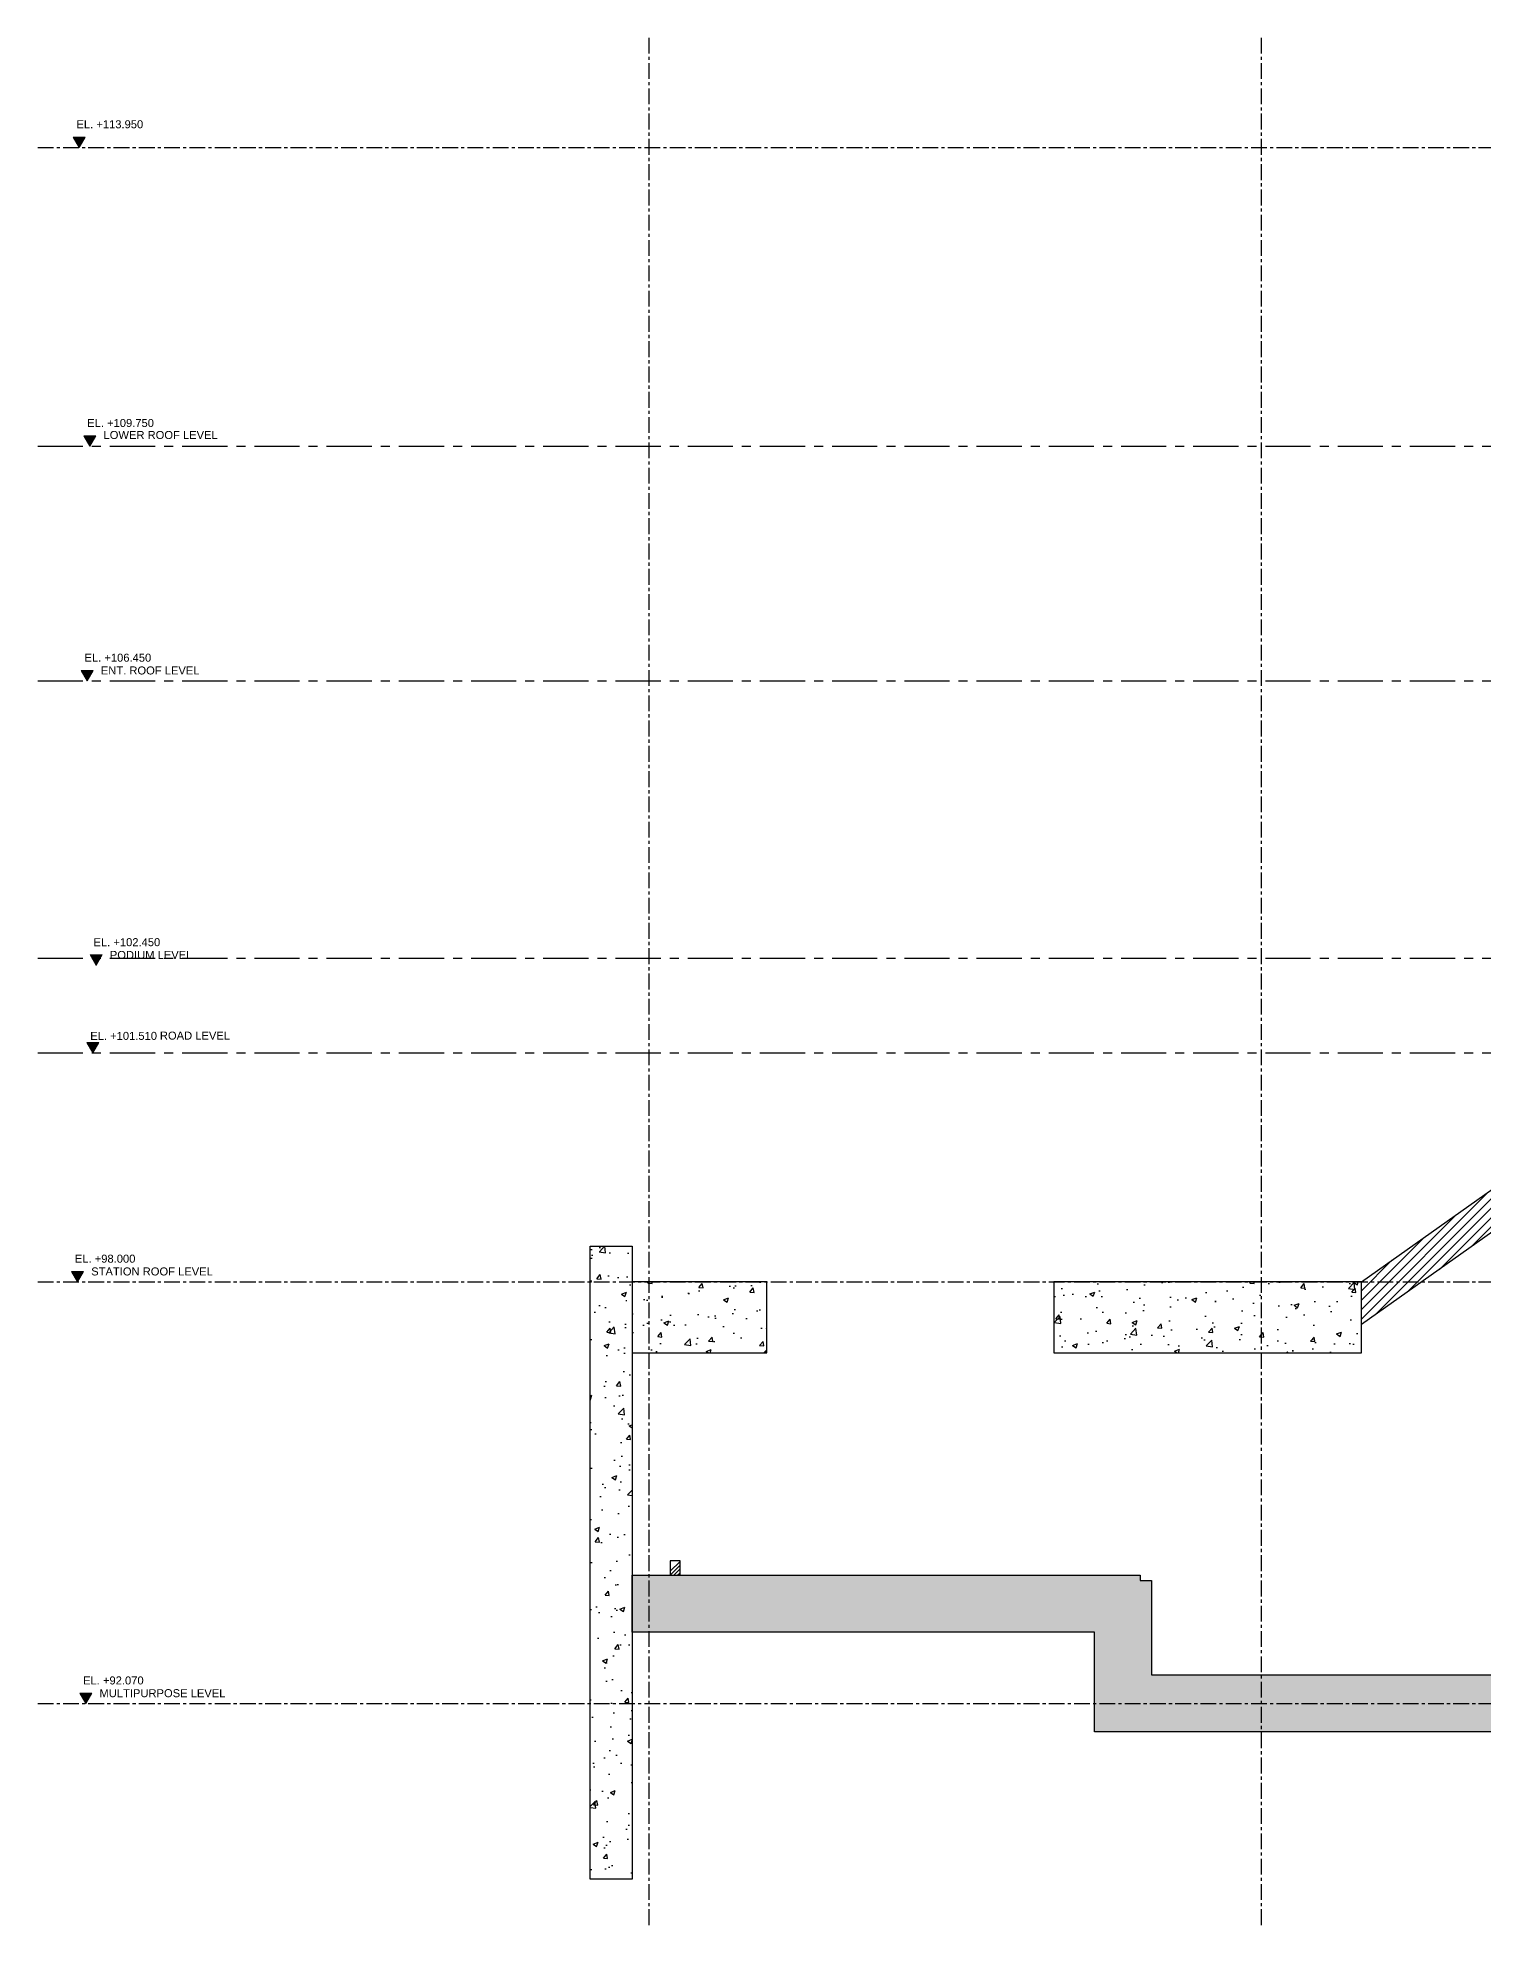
# Model space of a CAD drawing. Header units: millimetres. Extents: x 652554 to 1678317, y -308114 to 170803.
# Drawn here: x 803947 to 824282, y -57451 to -30885 of the extents above; entities that cross this region are included whole.
import ezdxf

# ---------------------------------------------------------------- set-up
doc = ezdxf.new("R2010")
doc.units = ezdxf.units.MM
doc.linetypes.add('CENTER', pattern=[50.8, 31.75, -6.35, 6.35, -6.35])
doc.layers.add('Z-230_A_LEVEL', color=7, linetype='Continuous', lineweight=9)
doc.styles.add('Arial_2', font='arial.ttf', dxfattribs={"height": 3})
pattern_1 = [(50, (-790658.35, 142188.7), (717.26018, -62.75213), [75, -825]), (355, (-790658.35, 142188.7), (-138.75133, 752.19213), [60, -660]), (100.451444, (-790598.6, 142183.5), (578.50885, 689.44), [63.7402, -701.1421]), (46.1842, (-790658.35, 142388.7), (1067.24133, -165.5193), [112.5, -1237.5]), (96.635635, (-790569.4, 142374.9), (934.66195, 974.1186), [95.61034, -1051.71376]), (351.184164, (-790658.4, 142388.7), (934.66195, 974.1186), [90, -990]), (21, (-790558.35, 142338.7), (596.90705, -402.6189), [75, -825]), (326, (-790558.35, 142338.7), (243.31533, 725.15005), [60, -660]), (71.451445, (-790508.6, 142305.15), (840.22238, 322.53115), [63.7402, -701.1421]), (37.5, (-790658.35, 142188.7), (12.159855, 332.893854), [0, -652, 0, -670, 0, -662.5]), (7.5, (-790658.35, 142188.7), (263.06954, 394.41171), [0, -382, 0, -637, 0, -252.5]), (327.5, (-790881.35, 142188.7), (533.822436, -22.55487), [0, -250, 0, -780, 0, -1035]), (317.5, (-790981.35, 142188.7), (583.18617, 100.10498), [0, -325, 0, -518, 0, -735])]

# ---------------------------------------------------------------- blocks, each defined once
blk = doc.blocks.new('Level - STR - Level-4265360-SECTION E')
at = {"layer": 'Z-230_A_LEVEL'}
blk.add_hatch(color=7, dxfattribs=at).paths.add_polyline_path([(25324, 101929), (25773, 101152), (26221, 101929)])
at = {"layer": 'Z-230_A_LEVEL', "color": 7}
for p, q in [((25324, 101929), (26221, 101929)), ((25773, 101152), (25324, 101929)), ((26221, 101929), (25773, 101152))]:
    blk.add_line(p, q, dxfattribs=at)

msp = doc.modelspace()

# ---------------------------------------------------------------- hatches: boundary and pattern name
h = msp.add_hatch()
h.set_pattern_fill('ANSI31', scale=750)
h.set_pattern_definition([(45, (-790658.35, 142188.7), (-66.291261, 66.291261), [])])
h.paths.add_polyline_path([(822568.377, -48376.6512), (825170.2527, -46536.6517), (825170.3778, -43926.6517), (825670.3792, -43926.6517), (825670.3777, -47136.6517), (825170.2527, -47136.6517), (822568.3762, -48976.6517)])
h = msp.add_hatch()
h.set_pattern_fill('AR-CONC', scale=100)
h.set_pattern_definition(pattern_1)
h.paths.add_polyline_path([(811719.3163, -47876.7517), (812309.155, -47876.7517), (812309.155, -56775.4048), (811719.3163, -56775.4048)])
h = msp.add_hatch()
h.set_pattern_fill('AR-CONC', scale=100)
h.set_pattern_definition(pattern_1)
h.paths.add_polyline_path([(814203.3757, -48376.6517), (812308.3744, -48376.6517), (812308.3744, -49376.6516), (814203.3757, -49376.6516)])
h = msp.add_hatch()
h.set_pattern_fill('AR-CONC', scale=100)
h.set_pattern_definition(pattern_1)
h.paths.add_polyline_path([(818240.7402, -49376.6516), (822568.3774, -49376.6516), (822568.3774, -48376.6517), (818240.7402, -48376.6517)])
h = msp.add_hatch()
h.set_pattern_fill('ANSI34', scale=300)
h.set_pattern_definition([(45, (-790658.35, 142188.7), (-159.099026, 159.099026), []), (45, (-790605.32, 142188.7), (-159.099026, 159.099026), []), (45, (-790552.28, 142188.7), (-159.099026, 159.099026), []), (45, (-790499.25, 142188.7), (-159.099026, 159.099026), [])])
h.paths.add_polyline_path([(812843.3739, -52501.6517), (812983.3738, -52501.6517), (812983.3738, -52301.6516), (812843.3739, -52301.6516)])
h = msp.add_hatch()
h.set_pattern_fill('AR-CONC', scale=100)
h.set_pattern_definition(pattern_1)
h.paths.add_polyline_path([(812308.2436, -52501.6517), (819458.1538, -52501.6517), (819458.1543, -52576.6517), (819613.3744, -52576.6517), (819613.3758, -53901.6517), (827378.3743, -53901.6517), (827378.3743, -54701.6516), (828428.3743, -54701.6516), (828428.3752, -52501.6517), (845453.3715, -52501.6517), (845453.3715, -53301.6517), (829228.3744, -53301.6517), (829228.3744, -55201.6517), (826578.3744, -55201.6517), (826578.3744, -54701.6516), (818813.3748, -54701.6516), (818813.3758, -53301.6517), (812308.2436, -53301.6517)])

# ---------------------------------------------------------------- linework, layer by layer
at = {"color": 7, "linetype": 'CENTER', "ltscale": 7}
for points in [[(812543.3749, -30884.9802), (812543.3749, -57450.8598)], [(821158.3749, -30884.9802), (821158.3749, -57450.8598)], [(803947.3004, -32426.6516), (848069.8764, -32426.6516)]]:
    msp.add_lwpolyline(points, dxfattribs=at)
at = {"color": 7}
for points in [[(822568.377, -48376.6512), (825170.2527, -46536.6517), (825170.3778, -43926.6517), (825670.3792, -43926.6517), (825670.3777, -47136.6517), (825170.2527, -47136.6517), (822568.3762, -48976.6517), (822568.377, -48376.6512)], [(812308.2436, -52501.6517), (819458.1538, -52501.6517), (819458.1543, -52576.6517), (819613.3744, -52576.6517), (819613.3758, -53901.6517), (827378.3743, -53901.6517), (827378.3743, -54701.6516), (828428.3743, -54701.6516), (828428.3752, -52501.6517), (845453.3715, -52501.6517), (845453.3715, -53301.6517), (829228.3744, -53301.6517), (829228.3744, -55201.6517), (826578.3744, -55201.6517), (826578.3744, -54701.6516), (818813.3748, -54701.6516), (818813.3758, -53301.6517), (812308.2436, -53301.6517), (812308.2436, -52501.6517)]]:
    msp.add_lwpolyline(points, dxfattribs=at)
at = {"color": 7, "linetype": 'CENTER', "ltscale": 20}
msp.add_lwpolyline([(803947.3004, -45156.6517), (848069.8764, -45156.6517)], dxfattribs=at)
at = {"color": 7}
for points in [[(811719.3163, -47876.7517), (812309.155, -47876.7517), (812309.155, -56775.4048), (811719.3163, -56775.4048)], [(814203.3757, -48376.6517), (812308.3744, -48376.6517), (812308.3744, -49376.6516), (814203.3757, -49376.6516)], [(818240.7402, -49376.6516), (822568.3774, -49376.6516), (822568.3774, -48376.6517), (818240.7402, -48376.6517)], [(812843.3739, -52501.6517), (812983.3738, -52501.6517), (812983.3738, -52301.6516), (812843.3739, -52301.6516)]]:
    msp.add_lwpolyline(points, close=True, dxfattribs=at)

# ---------------------------------------------------------------- block references
at = {"layer": 'Z-230_A_LEVEL', "color": 7, "xscale": 0.1875000000000001, "yscale": 0.1875000000000001, "zscale": 0.1875000000000001}
for p in [(799696.2274, -51392.6572), (799847.2698, -55592.6572), (799809.1465, -58892.6572), (799935.8686, -62892.6573), (799890.4359, -64122.6573), (799673.7699, -67342.6572), (799789.7128, -73272.6573)]:
    msp.add_blockref('Level - STR - Level-4265360-SECTION E', p, dxfattribs=at)

# ---------------------------------------------------------------- next in the draw order: texts
at = {"layer": 'Z-230_A_LEVEL', "color": 7, "char_height": 112.5, "width": 961.913419, "attachment_point": 1, "style": 'Arial_2', "bg_fill": 3, "box_fill_scale": 1, "bg_fill_color": 256, "bg_fill_transparency": 0}
for s, insert in [('EL. +113.950', (804491.3633, -32044.7562)), ('EL. +109.750', (804642.4057, -36244.7562)), ('EL. +106.450', (804604.2824, -39544.7562)), ('EL. +102.450', (804731.0045, -43544.7563)), ('EL. +101.510', (804685.5718, -44861.9452)), ('EL. +98.000', (804468.9058, -47994.7562)), ('EL. +92.070', (804584.8487, -53924.7563))]:
    msp.add_mtext(s, dxfattribs=dict(at, insert=insert))

# ---------------------------------------------------------------- next in the draw order: texts
at = {"layer": 'Z-230_A_LEVEL', "color": 7, "char_height": 112.5, "attachment_point": 1, "style": 'Arial_2', "bg_fill": 3, "box_fill_scale": 1, "bg_fill_color": 256, "bg_fill_transparency": 0}
for s, insert, width in [('LOWER ROOF LEVEL', (804872.4572, -36413.3933), 1642.138191), ('ENT. ROOF LEVEL', (804834.3339, -39724.2138), 1410.964143), ('PODIUM LEVEL', (804961.056, -43724.2138), 1220.404746), ('ROAD LEVEL', (805665.1919, -44858.523), 1220.404746), ('STATION ROOF LEVEL', (804698.9573, -48174.2137), 1740.379797), ('MULTIPURPOSE LEVEL', (804814.9002, -54104.2138), 1779.393192)]:
    msp.add_mtext(s, dxfattribs=dict(at, insert=insert, width=width))

# ---------------------------------------------------------------- next in the draw order: linework, layer by layer
at = {"color": 7, "linetype": 'CENTER', "ltscale": 20}
for points in [[(803947.3004, -36626.6516), (848069.8764, -36626.6516)], [(803947.3004, -39926.6516), (848069.8764, -39926.6516)], [(803947.3004, -43826.6517), (848069.8764, -43826.6517)]]:
    msp.add_lwpolyline(points, dxfattribs=at)
at = {"color": 7, "linetype": 'CENTER', "ltscale": 7}
for points in [[(803947.3004, -48376.6516), (848069.8764, -48376.6516)], [(803947.3004, -54306.6517), (848069.8764, -54306.6517)]]:
    msp.add_lwpolyline(points, dxfattribs=at)

doc.saveas('drawing.dxf')
